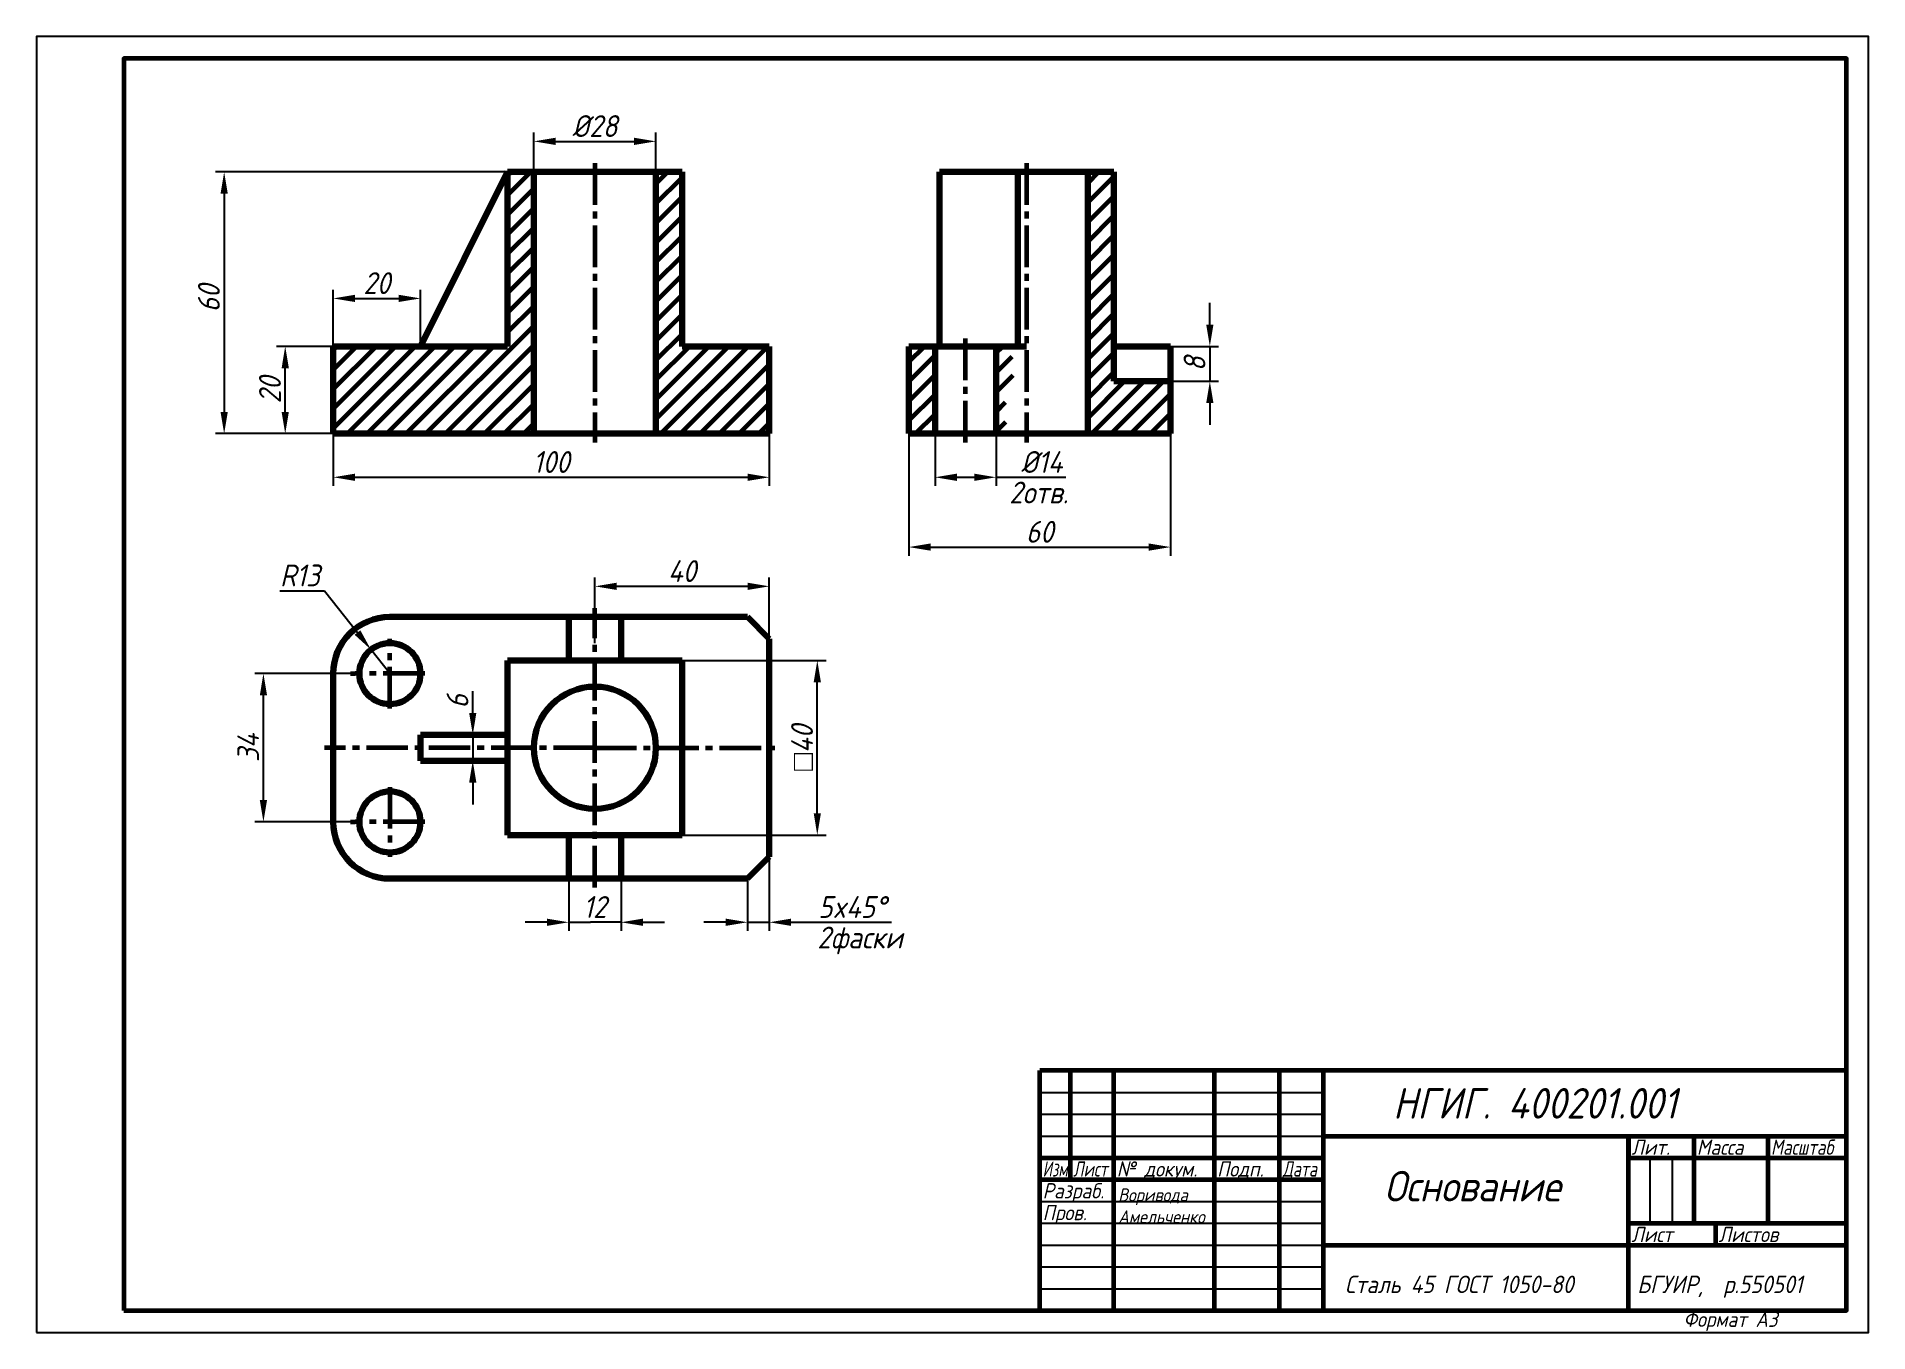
# Model space of a CAD drawing. Header units: millimetres. Extents: x 0 to 420, y 0 to 297.
import ezdxf

# ---------------------------------------------------------------- set-up
doc = ezdxf.new("R2010")
doc.units = ezdxf.units.MM
doc.header["$LTSCALE"] = 0.5
doc.linetypes.add('осевая2', pattern=[28.575, 19.05, -3.175, 3.175, -3.175])
doc.layers.get('0').update_dxf_attribs({"lineweight": 60})
doc.layers.get('Defpoints').update_dxf_attribs({"color": 5})
doc.layers.add('4-текст', color=7, linetype='Continuous', true_color=0x00ad00)
doc.styles.get("Standard").update_dxf_attribs({"font": 'isocpeui.ttf', "width": 0.9})
doc.dimstyles.new('Standart', dxfattribs={"dimtxt": 5, "dimasz": 5, "dimexe": 2, "dimexo": 0, "dimgap": 1, "dimtad": 1, "dimtoh": 1, "dimdec": 0, "dimtxsty": 'Standard', "dimcen": 2.5, "dimadec": 0, "dimazin": 0, "dimtfac": 1, "dimtdec": 0, "dimtmove": 0, "dimatfit": 3, "dimldrblk": 'DOTSMALL', "dimfxl": 1, "dimarcsym": 0})

# ---------------------------------------------------------------- blocks, each defined once
blk = doc.blocks.new('*D2')
at = {"color": 0, "lineweight": -2, "transparency": 16777216}
for p, q in [((68, 206), (68, 194)), ((168, 206), (168, 194)), ((73, 196), (163, 196))]:
    blk.add_line(p, q, dxfattribs=at)
at = {"color": 0, "lineweight": 60, "transparency": 16777216}
for points in [[(73, 196.83), (73, 195.17), (68, 196)], [(163, 196.83), (163, 195.17), (168, 196)]]:
    blk.add_solid(points, dxfattribs=at)
at = {"layer": 'Defpoints', "color": 0, "lineweight": 60, "transparency": 16777216}
for p in [(68, 206), (168, 206), (168, 196)]:
    blk.add_point(p, dxfattribs=at)
at = {"color": 0, "lineweight": 60, "transparency": 16777216, "insert": (118, 199.5), "char_height": 5, "attachment_point": 5}
blk.add_mtext('100', dxfattribs=at)
blk = doc.blocks.new('_DotSmall')
at = {"color": 0, "linetype": 'ByBlock', "const_width": 0.5}
blk.add_lwpolyline([(-0.0625, 0, 1), (0.0625, 0, 1)], format="xyb", close=True, dxfattribs=at)
blk = doc.blocks.new('*D3')
at = {"color": 0, "lineweight": -2, "transparency": 16777216}
for p, q in [((68, 226), (55, 226)), ((57, 211), (57, 221)), ((68, 206), (55, 206))]:
    blk.add_line(p, q, dxfattribs=at)
at = {"color": 0, "lineweight": 60, "transparency": 16777216}
for points in [[(56.17, 221), (57.83, 221), (57, 226)], [(56.17, 211), (57.83, 211), (57, 206)]]:
    blk.add_solid(points, dxfattribs=at)
at = {"layer": 'Defpoints', "color": 0, "lineweight": 60, "transparency": 16777216}
for p in [(57, 226), (68, 226), (68, 206)]:
    blk.add_point(p, dxfattribs=at)
at = {"color": 0, "lineweight": 60, "transparency": 16777216, "insert": (53.5, 216), "char_height": 5, "attachment_point": 5, "rotation": 90}
blk.add_mtext('20', dxfattribs=at)
blk = doc.blocks.new('*D4')
at = {"color": 0, "lineweight": -2, "transparency": 16777216}
for p, q in [((114, 266), (41, 266)), ((43, 261), (43, 211)), ((114, 206), (41, 206))]:
    blk.add_line(p, q, dxfattribs=at)
at = {"color": 0, "lineweight": 60, "transparency": 16777216}
for points in [[(42.17, 261), (43.83, 261), (43, 266)], [(42.17, 211), (43.83, 211), (43, 206)]]:
    blk.add_solid(points, dxfattribs=at)
at = {"layer": 'Defpoints', "color": 0, "lineweight": 60, "transparency": 16777216}
for p in [(114, 266), (43, 206), (114, 206)]:
    blk.add_point(p, dxfattribs=at)
at = {"color": 0, "lineweight": 60, "transparency": 16777216, "insert": (39.5, 237), "char_height": 5, "attachment_point": 5, "rotation": 90}
blk.add_mtext('60', dxfattribs=at)
blk = doc.blocks.new('*D5')
at = {"color": 0, "lineweight": -2, "transparency": 16777216}
for p, q in [((68, 226), (68, 239)), ((73, 237), (83, 237)), ((88, 226), (88, 239))]:
    blk.add_line(p, q, dxfattribs=at)
at = {"color": 0, "lineweight": 60, "transparency": 16777216}
for points in [[(73, 237.83), (73, 236.17), (68, 237)], [(83, 237.83), (83, 236.17), (88, 237)]]:
    blk.add_solid(points, dxfattribs=at)
at = {"layer": 'Defpoints', "color": 0, "lineweight": 60, "transparency": 16777216}
for p in [(88, 237), (68, 226), (88, 226)]:
    blk.add_point(p, dxfattribs=at)
at = {"color": 0, "lineweight": 60, "transparency": 16777216, "insert": (78, 240.5), "char_height": 5, "attachment_point": 5}
blk.add_mtext('20', dxfattribs=at)
blk = doc.blocks.new('*D6')
at = {"color": 0, "lineweight": -2, "transparency": 16777216}
for p, q in [((114, 266), (114, 275)), ((119, 273), (137, 273)), ((142, 266), (142, 275))]:
    blk.add_line(p, q, dxfattribs=at)
at = {"color": 0, "lineweight": 60, "transparency": 16777216}
for points in [[(119, 273.83), (119, 272.17), (114, 273)], [(137, 273.83), (137, 272.17), (142, 273)]]:
    blk.add_solid(points, dxfattribs=at)
at = {"layer": 'Defpoints', "color": 0, "lineweight": 60, "transparency": 16777216}
for p in [(142, 273), (114, 266), (142, 266)]:
    blk.add_point(p, dxfattribs=at)
at = {"color": 0, "lineweight": 60, "transparency": 16777216, "insert": (128, 276.5), "char_height": 5, "attachment_point": 5}
blk.add_mtext('%%C28', dxfattribs=at)
blk = doc.blocks.new('*D7')
at = {"color": 0, "lineweight": -2, "transparency": 16777216}
for p, q in [((148, 154), (181, 154)), ((179, 119), (179, 149)), ((148, 114), (181, 114))]:
    blk.add_line(p, q, dxfattribs=at)
at = {"color": 0, "lineweight": 60, "transparency": 16777216}
for points in [[(178.17, 149), (179.83, 149), (179, 154)], [(178.17, 119), (179.83, 119), (179, 114)]]:
    blk.add_solid(points, dxfattribs=at)
at = {"layer": 'Defpoints', "color": 0, "lineweight": 60, "transparency": 16777216}
for p in [(148, 154), (179, 154), (148, 114)]:
    blk.add_point(p, dxfattribs=at)
at = {"color": 0, "lineweight": 60, "transparency": 16777216, "insert": (175.5, 134), "char_height": 5, "attachment_point": 5, "rotation": 90}
blk.add_mtext('\\A1;{\\Fgdt;\\Q0;\\W1;o}40', dxfattribs=at)
blk = doc.blocks.new('*D8')
at = {"color": 0, "lineweight": -2, "transparency": 16777216}
for p, q in [((122, 104), (122, 92)), ((134, 104), (134, 92)), ((117, 94), (112, 94)), ((122, 94), (127, 94)), ((129, 94), (127, 94)), ((134, 94), (129, 94)), ((139, 94), (144, 94))]:
    blk.add_line(p, q, dxfattribs=at)
at = {"color": 0, "lineweight": 60, "transparency": 16777216}
for points in [[(117, 94.83), (117, 93.17), (122, 94)], [(139, 94.83), (139, 93.17), (134, 94)]]:
    blk.add_solid(points, dxfattribs=at)
at = {"layer": 'Defpoints', "color": 0, "lineweight": 60, "transparency": 16777216}
for p in [(122, 104), (134, 104), (122, 94)]:
    blk.add_point(p, dxfattribs=at)
at = {"color": 0, "lineweight": 60, "transparency": 16777216, "insert": (128, 97.5), "char_height": 5, "attachment_point": 5}
blk.add_mtext('12', dxfattribs=at)
blk = doc.blocks.new('*D9')
at = {"color": 0, "lineweight": -2, "transparency": 16777216}
for p, q in [((168, 109), (168, 92)), ((163, 104), (163, 92)), ((158, 94), (153, 94)), ((163, 94), (168, 94)), ((173, 94), (196.04, 94))]:
    blk.add_line(p, q, dxfattribs=at)
at = {"color": 0, "lineweight": 60, "transparency": 16777216}
for points in [[(158, 94.83), (158, 93.17), (163, 94)], [(173, 94.83), (173, 93.17), (168, 94)]]:
    blk.add_solid(points, dxfattribs=at)
at = {"layer": 'Defpoints', "color": 0, "lineweight": 60, "transparency": 16777216}
for p in [(168, 109), (163, 104), (163, 94)]:
    blk.add_point(p, dxfattribs=at)
at = {"color": 0, "lineweight": 60, "transparency": 16777216, "insert": (187.02, 97.5), "char_height": 5, "attachment_point": 5}
blk.add_mtext('5x45%%d', dxfattribs=at)
blk = doc.blocks.new('*D10')
at = {"color": 0, "lineweight": -2, "transparency": 16777216}
for p, q in [((55.75, 170), (66, 170)), ((66, 170), (73.56, 160.42)), ((81, 151), (76.66, 156.49))]:
    blk.add_line(p, q, dxfattribs=at)
at = {"color": 0, "lineweight": 60, "transparency": 16777216}
blk.add_solid([(74.22, 160.93), (72.91, 159.9), (76.66, 156.49)], dxfattribs=at)
at = {"layer": 'Defpoints', "color": 0, "lineweight": 60, "transparency": 16777216}
for p in [(76.66, 156.49), (81, 151)]:
    blk.add_point(p, dxfattribs=at)
at = {"color": 0, "lineweight": 60, "transparency": 16777216, "insert": (60.38, 173.5), "char_height": 5, "attachment_point": 5}
blk.add_mtext('R13', dxfattribs=at)
blk = doc.blocks.new('*D11')
at = {"color": 0, "lineweight": -2, "transparency": 16777216}
for p, q in [((72, 151), (50, 151)), ((52, 122), (52, 146)), ((72, 117), (50, 117))]:
    blk.add_line(p, q, dxfattribs=at)
at = {"color": 0, "lineweight": 60, "transparency": 16777216}
for points in [[(51.17, 146), (52.83, 146), (52, 151)], [(51.17, 122), (52.83, 122), (52, 117)]]:
    blk.add_solid(points, dxfattribs=at)
at = {"layer": 'Defpoints', "color": 0, "lineweight": 60, "transparency": 16777216}
for p in [(52, 151), (72, 151), (72, 117)]:
    blk.add_point(p, dxfattribs=at)
at = {"color": 0, "lineweight": 60, "transparency": 16777216, "insert": (48.5, 134), "char_height": 5, "attachment_point": 5, "rotation": 90}
blk.add_mtext('34', dxfattribs=at)
blk = doc.blocks.new('*D12')
at = {"color": 0, "lineweight": -2, "transparency": 16777216}
for p, q in [((128, 158), (128, 173)), ((168, 158), (168, 173)), ((163, 171), (133, 171))]:
    blk.add_line(p, q, dxfattribs=at)
at = {"color": 0, "lineweight": 60, "transparency": 16777216}
for points in [[(133, 171.83), (133, 170.17), (128, 171)], [(163, 171.83), (163, 170.17), (168, 171)]]:
    blk.add_solid(points, dxfattribs=at)
at = {"layer": 'Defpoints', "color": 0, "lineweight": 60, "transparency": 16777216}
for p in [(128, 171), (128, 158), (168, 158)]:
    blk.add_point(p, dxfattribs=at)
at = {"color": 0, "lineweight": 60, "transparency": 16777216, "insert": (148, 174.5), "char_height": 5, "attachment_point": 5}
blk.add_mtext('40', dxfattribs=at)
blk = doc.blocks.new('*D13')
at = {"color": 0, "lineweight": -2, "transparency": 16777216}
for p, q in [((100, 142), (100, 147)), ((88, 137), (102, 137)), ((100, 137), (100, 131)), ((88, 131), (102, 131)), ((100, 126), (100, 121))]:
    blk.add_line(p, q, dxfattribs=at)
at = {"color": 0, "lineweight": 60, "transparency": 16777216}
for points in [[(99.17, 142), (100.83, 142), (100, 137)], [(99.17, 126), (100.83, 126), (100, 131)]]:
    blk.add_solid(points, dxfattribs=at)
at = {"layer": 'Defpoints', "color": 0, "lineweight": 60, "transparency": 16777216}
for p in [(88, 137), (88, 131), (100, 131)]:
    blk.add_point(p, dxfattribs=at)
blk = doc.blocks.new('*D14')
at = {"color": 0, "lineweight": -2, "transparency": 16777216}
for p, q in [((269, 231), (269, 236)), ((247, 226), (271, 226)), ((269, 226), (269, 218)), ((247, 218), (271, 218)), ((269, 213), (269, 208))]:
    blk.add_line(p, q, dxfattribs=at)
at = {"color": 0, "lineweight": 60, "transparency": 16777216}
for points in [[(268.17, 231), (269.83, 231), (269, 226)], [(268.17, 213), (269.83, 213), (269, 218)]]:
    blk.add_solid(points, dxfattribs=at)
at = {"layer": 'Defpoints', "color": 0, "lineweight": 60, "transparency": 16777216}
for p in [(247, 226), (247, 218), (269, 218)]:
    blk.add_point(p, dxfattribs=at)
at = {"color": 0, "lineweight": 60, "transparency": 16777216, "insert": (265.5, 222), "char_height": 5, "attachment_point": 5, "rotation": 90}
blk.add_mtext('8', dxfattribs=at)
blk = doc.blocks.new('*D15')
at = {"color": 0, "lineweight": -2, "transparency": 16777216}
for p, q in [((206, 206), (206, 194)), ((220, 206), (220, 194)), ((211, 196), (215, 196)), ((220, 196), (235.95, 196))]:
    blk.add_line(p, q, dxfattribs=at)
at = {"color": 0, "lineweight": 60, "transparency": 16777216}
for points in [[(211, 196.83), (211, 195.17), (206, 196)], [(215, 196.83), (215, 195.17), (220, 196)]]:
    blk.add_solid(points, dxfattribs=at)
at = {"layer": 'Defpoints', "color": 0, "lineweight": 60, "transparency": 16777216}
for p in [(206, 206), (220, 206), (220, 196)]:
    blk.add_point(p, dxfattribs=at)
at = {"color": 0, "lineweight": 60, "transparency": 16777216, "insert": (230.47, 199.5), "char_height": 5, "attachment_point": 5}
blk.add_mtext('%%c14', dxfattribs=at)
blk = doc.blocks.new('*D16')
at = {"color": 0, "lineweight": -2, "transparency": 16777216}
for p, q in [((200, 206), (200, 178)), ((260, 206), (260, 178)), ((205, 180), (255, 180))]:
    blk.add_line(p, q, dxfattribs=at)
at = {"color": 0, "lineweight": 60, "transparency": 16777216}
for points in [[(205, 180.83), (205, 179.17), (200, 180)], [(255, 180.83), (255, 179.17), (260, 180)]]:
    blk.add_solid(points, dxfattribs=at)
at = {"layer": 'Defpoints', "color": 0, "lineweight": 60, "transparency": 16777216}
for p in [(200, 206), (260, 206), (260, 180)]:
    blk.add_point(p, dxfattribs=at)
at = {"color": 0, "lineweight": 60, "transparency": 16777216, "insert": (230, 183.5), "char_height": 5, "attachment_point": 5}
blk.add_mtext('60', dxfattribs=at)

msp = doc.modelspace()

# ---------------------------------------------------------------- hatches: boundary and pattern name
at = {"lineweight": 60}
h = msp.add_hatch(dxfattribs=at)
h.set_pattern_fill('ANSI31', color=256)
h.paths.add_polyline_path([(114, 266), (108, 266), (108, 226), (68, 226), (68, 206), (114, 206)])
h.paths.add_polyline_path([(168, 226), (148, 226), (148, 266), (142, 266), (142, 206), (168, 206)])
h = msp.add_hatch(dxfattribs=at)
h.set_pattern_fill('ANSI31', color=256)
h.paths.add_polyline_path([(206, 226), (200, 226), (200, 206), (206, 206)])
h.paths.add_polyline_path([(223, 226), (220, 226), (220, 206), (223, 206, -0.2), (223, 216, 0.2)])
h.paths.add_polyline_path([(247, 226), (247, 266), (241, 266), (241, 206), (260, 206), (260, 218), (247, 218)])

# ---------------------------------------------------------------- linework, layer by layer
at = {"lineweight": 120}
for p, q in [((108, 266), (88, 226)), ((148, 266), (108, 266)), ((108, 266), (108, 226)), ((114, 266), (114, 206)), ((142, 266), (142, 206)), ((148, 226), (148, 266)), ((241, 266), (207, 266)), ((207, 266), (207, 226)), ((225, 226), (225, 266)), ((247, 266), (241, 266)), ((241, 266), (241, 206)), ((247, 226), (247, 266)), ((68, 206), (68, 226)), ((108, 226), (68, 226)), ((168, 226), (148, 226)), ((168, 206), (168, 226)), ((200, 206), (200, 226)), ((200, 226), (206, 226)), ((206, 226), (206, 206)), ((207, 226), (206, 226)), ((225, 226), (207, 226)), ((216, 226), (225, 226)), ((220, 206), (220, 226)), ((225, 226), (227, 226)), ((260, 226), (247, 226)), ((247, 226), (247, 218)), ((260, 206), (260, 226)), ((247, 218), (260, 218)), ((68, 206), (168, 206)), ((200, 206), (260, 206)), ((206, 206), (220, 206)), ((220, 206), (227, 206)), ((81, 164), (163, 164)), ((134, 164), (122, 164)), ((122, 164), (122, 154)), ((134, 164), (134, 154)), ((163, 164), (168, 159)), ((168, 159), (168, 109)), ((148, 154), (108, 154)), ((108, 154), (108, 114)), ((148, 114), (148, 154)), ((68, 151), (68, 117)), ((108, 137), (88, 137)), ((88, 137), (88, 131)), ((88, 131), (108, 131)), ((108, 114), (148, 114)), ((122, 114), (122, 104)), ((134, 104), (134, 114)), ((168, 109), (163, 104)), ((81, 104), (163, 104))]:
    msp.add_line(p, q, dxfattribs=at)
at = {"lineweight": 60}
for p, q in [((114, 266), (142, 266)), ((68, 226), (88, 226)), ((72, 151), (73, 151)), ((72, 117), (73, 117)), ((134, 104), (122, 104)), ((415, 60), (230, 60)), ((230, 5), (230, 60)), ((237, 60), (237, 35)), ((247, 5), (247, 60)), ((270, 60), (270, 5)), ((285, 5), (285, 60)), ((295, 60), (295, 5)), ((295, 45), (415, 45)), ((365, 5), (365, 45)), ((380, 45), (380, 25)), ((397, 25), (397, 45)), ((230, 40), (295, 40)), ((365, 40), (415, 40)), ((230, 35), (295, 35)), ((365, 25), (415, 25)), ((385, 20), (385, 25)), ((295, 20), (415, 20))]:
    msp.add_line(p, q, dxfattribs=at)
at = {"linetype": 'осевая2', "lineweight": 60}
for p, q in [((128, 268), (128, 204)), ((227, 268), (227, 204)), ((213, 204), (213, 228)), ((128, 102), (128, 166)), ((81, 143), (81, 159)), ((89, 151), (73, 151)), ((128, 134), (66, 134)), ((128, 134), (170, 134)), ((81, 125), (81, 109)), ((89, 117), (73, 117))]:
    msp.add_line(p, q, dxfattribs=at)
at = {"lineweight": -3}
for p, q in [((230, 55), (295, 55)), ((230, 50), (295, 50)), ((230, 45), (295, 45)), ((370, 25), (370, 40)), ((375, 40), (375, 25)), ((230, 30), (295, 30)), ((230, 25), (295, 25)), ((230, 20), (295, 20)), ((230, 15), (295, 15)), ((230, 10), (295, 10))]:
    msp.add_line(p, q, dxfattribs=at)
msp.add_line((365, 45), (365, 40))
at = {"lineweight": 60}
msp.add_lwpolyline([(20, 5), (415, 5), (415, 292), (20, 292)], close=True, dxfattribs=at)
at = {"lineweight": 120}
for centre, radius in [((81, 151), 7), ((128, 134), 14), ((81, 117), 7)]:
    msp.add_circle(centre, radius, dxfattribs=at)
for centre, start, end in [((81, 151), 90, 180), ((81, 117), 180, 270)]:
    msp.add_arc(centre, 13, start, end, dxfattribs=at)
at = {"layer": 'Defpoints'}
msp.add_lwpolyline([(0, 0), (420, 0), (420, 297), (0, 297)], close=True, dxfattribs=at)

# ---------------------------------------------------------------- texts
at = {"lineweight": -3, "width": 0.9}
msp.add_text('Формат А3', height=3.5, dxfattribs=at).set_placement((377.6, 1.25))
at = {"lineweight": 60, "attachment_point": 1}
for s, width, insert, char_height in [('2отв.', 16, (223, 195), 5), ('2фаски', 17, (179, 93), 5), ('НГИГ. 400201.001', 120, (311, 56), 7), ('Основание', 70, (309, 37), 7), ('Воривода', 23, (248, 33), 3), ('Амельченко', 23, (248, 28), 3), ('Сталь 45 ГОСТ 1050-80', 70, (300, 13), 4), ('БГУИР,  р.550501', 50, (367, 13), 4)]:
    msp.add_mtext_dynamic_manual_height_columns(s, width=width, gutter_width=50, heights=[0], dxfattribs=dict(at, insert=insert, char_height=char_height))
at = {"lineweight": 60, "insert": (94, 143), "char_height": 5, "attachment_point": 1, "rotation": 90}
msp.add_mtext_dynamic_manual_height_columns('6', width=6, gutter_width=50, heights=[4], dxfattribs=at)
at = {"layer": '4-текст', "lineweight": -3}
for s, width, p in [('Лит.', 0.9, (365.67, 40.7)), ('Масса', 0.9, (380.67, 40.7)), ('Масштаб', 0.8, (397.67, 40.7)), ('Изм.', 0.7, (230.67, 35.7)), ('Лист', 0.75, (237.67, 35.7)), ('№ докум.', 0.9, (247.67, 35.7)), ('Подп.', 0.9, (270.67, 35.7)), ('Дата', 0.75, (285.67, 35.7)), ('Разраб.', 0.9, (230.67, 30.7)), ('Пров.', 0.9, (230.67, 25.7)), ('Лист', 0.9, (365.67, 20.7)), ('Листов', 0.9, (385.67, 20.7))]:
    msp.add_text(s, height=3.5, dxfattribs=dict(at, width=width)).set_placement(p)

# ---------------------------------------------------------------- dimensions: what is measured, and where the dimension line sits
at = {"lineweight": 60}
for base, p1, p2, text, picture, middle in [((142, 273), (114, 266), (142, 266), '%%C28', '*D6', (128, 273)), ((220, 196), (206, 206), (220, 206), '%%c14', '*D15', (230.47, 196)), ((163, 94), (168, 109), (163, 104), '5x45%%d', '*D9', (187.02, 94))]:
    dim = msp.add_linear_dim(base=base, p1=p1, p2=p2, text=text, dimstyle='Standart', dxfattribs=at)
    dim.commit()
    dim.dimension.update_dxf_attribs({"geometry": picture, "text_midpoint": middle, "dimtype": 160})
for base, p1, p2, picture, middle in [((43, 206), (114, 266), (114, 206), '*D4', (43, 237)), ((269, 218), (247, 226), (247, 218), '*D14', (269, 222)), ((57, 226), (68, 206), (68, 226), '*D3', (57, 216)), ((52, 151), (72, 117), (72, 151), '*D11', (52, 134))]:
    dim = msp.add_linear_dim(base=base, p1=p1, p2=p2, angle=90, dimstyle='Standart', dxfattribs=at)
    dim.commit()
    dim.dimension.update_dxf_attribs({"geometry": picture, "text_midpoint": middle, "dimtype": 160})
for base, p1, p2, picture, middle in [((88, 237), (68, 226), (88, 226), '*D5', (78, 237)), ((168, 196), (68, 206), (168, 206), '*D2', (118, 196)), ((260, 180), (200, 206), (260, 206), '*D16', (230, 180)), ((128, 171), (168, 158), (128, 158), '*D12', (148, 171)), ((122, 94), (134, 104), (122, 104), '*D8', (128, 94))]:
    dim = msp.add_linear_dim(base=base, p1=p1, p2=p2, dimstyle='Standart', dxfattribs=at)
    dim.commit()
    dim.dimension.update_dxf_attribs({"geometry": picture, "text_midpoint": middle, "dimtype": 160})
dim = msp.add_radius_dim(center=(81, 151), mpoint=(76.66, 156.49), text='R13', dimstyle='Standart', dxfattribs=at)
dim.commit()
dim.dimension.update_dxf_attribs({"geometry": '*D10', "text_midpoint": (60.38, 170), "dimtype": 164})
for base, p1, p2, text, picture, middle in [((179, 154), (148, 114), (148, 154), '\\A1;{\\Fgdt;\\Q0;\\W1;o}<>', '*D7', (179, 134)), ((100, 131), (88, 137), (88, 131), ' ', '*D13', (100, 134))]:
    dim = msp.add_linear_dim(base=base, p1=p1, p2=p2, angle=90, text=text, dimstyle='Standart', dxfattribs=at)
    dim.commit()
    dim.dimension.update_dxf_attribs({"geometry": picture, "text_midpoint": middle, "dimtype": 160})

doc.saveas('drawing.dxf')
